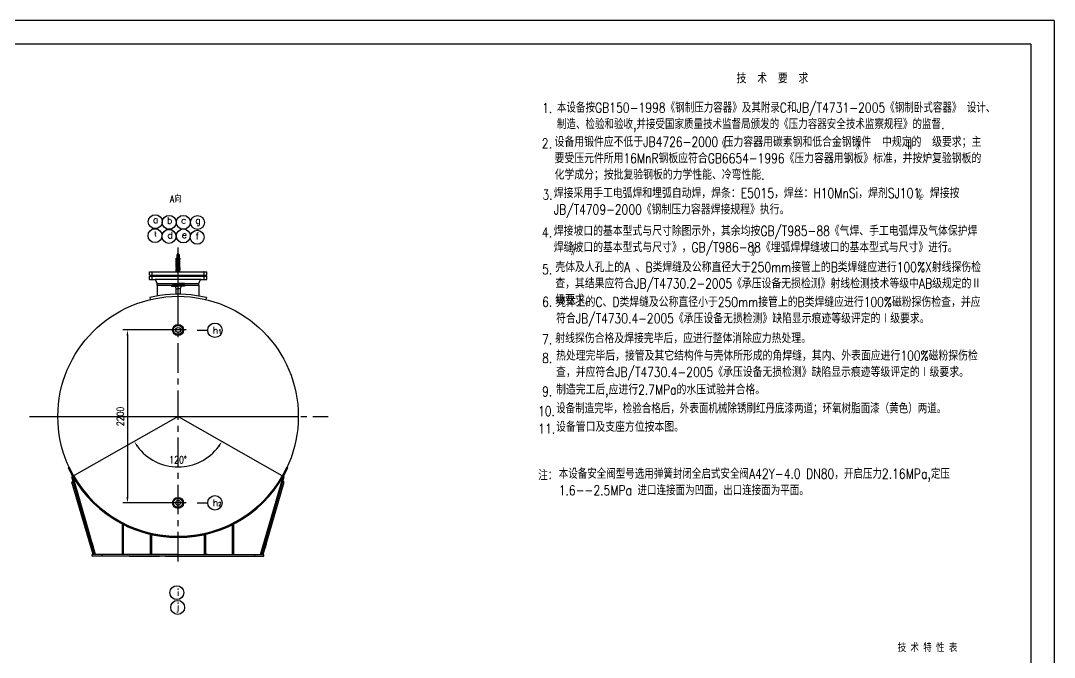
# Model space of a CAD drawing. Header units: millimetres. Extents: x 45700 to 70930, y -32425 to -14605.
# Drawn here: x 57793 to 70930, y -22702 to -14605 of the extents above; entities that cross this region are included whole.
import ezdxf

# ---------------------------------------------------------------- set-up
doc = ezdxf.new("R2010")
doc.units = ezdxf.units.MM
doc.header["$LTSCALE"] = 300
doc.linetypes.add('CENTER', pattern=[2, 1.25, -0.25, 0.25, -0.25])
for name, color, linetype in [('1轮廓实线层', 7, 'Continuous'), ('2细线层', 4, 'Continuous'), ('3中心线层', 1, 'CENTER'), ('6文字层', 3, 'Continuous'), ('CEN', 1, 'CENTER'), ('THK', 7, 'Continuous'), ('THN', 2, 'Continuous')]:
    doc.layers.add(name, color=color, linetype=linetype)
doc.styles.add('PC_TEXTSTYLE', font='romans.shx', dxfattribs={"width": 0.8, "bigfont": 'hzfs.shx'})
doc.styles.add('PC_TEXTSTYLE1', font='romans.shx', dxfattribs={"bigfont": 'hzfs.shx'})
doc.styles.add('TH_GBDIM', font='romans.shx', dxfattribs={"width": 0.8, "bigfont": 'gbcbig.shx'})
doc.dimstyles.new('TH_GBDIM', dxfattribs={"dimscale": 30, "dimtxt": 3, "dimasz": 2.5, "dimexe": 2, "dimexo": 0, "dimgap": 1.5, "dimtad": 1, "dimdec": 0, "dimzin": 0, "dimdsep": 46, "dimtxsty": 'TH_GBDIM', "dimcen": 2.5, "dimclrd": 130, "dimclre": 130, "dimclrt": 3, "dimadec": 0, "dimazin": 0, "dimtfac": 0.714286, "dimtdec": 0, "dimtmove": 0, "dimatfit": 3, "dimfxl": 0, "dimtolj": 1, "dimtzin": 0, "dimlwd": -1, "dimlwe": -1, "dimarcsym": 0})

# ---------------------------------------------------------------- blocks, each defined once
blk = doc.blocks.new('*D50')
at = {"layer": 'Defpoints', "color": 0}
for p in [(59793, -19638), (59793, -19638), (59573, -20241), (58443, -20408), (61143, -20408)]:
    blk.add_point(p, dxfattribs=at)
at = {"layer": 'THK', "color": 130}
blk.add_arc((59793, -19638), 642, 216.4038, 323.5962, dxfattribs=at)
for points in [[(59266, -20026), (59287, -20012), (59236, -19956)], [(60299, -20012), (60320, -20026), (60351, -19956)]]:
    blk.add_solid(points, dxfattribs=at)
at = {"layer": 'THK', "color": 3, "insert": (59793, -20190), "char_height": 90, "attachment_point": 5, "style": 'TH_GBDIM'}
blk.add_mtext('\\A1;120°', dxfattribs=at)
blk = doc.blocks.new('*D182')
at = {"layer": 'Defpoints', "color": 0}
for p in [(59690, -18538), (59150, -20738), (59689, -20738)]:
    blk.add_point(p, dxfattribs=at)
at = {"layer": 'THK', "color": 130}
for p, q in [((59690, -18538), (59090, -18538)), ((59150, -18613), (59150, -20663)), ((59689, -20738), (59090, -20738))]:
    blk.add_line(p, q, dxfattribs=at)
for points in [[(59137, -18613), (59162, -18613), (59150, -18538)], [(59137, -20663), (59162, -20663), (59150, -20738)]]:
    blk.add_solid(points, dxfattribs=at)
at = {"layer": 'THK', "color": 3, "insert": (59060, -19638), "char_height": 90, "attachment_point": 5, "rotation": 90, "style": 'TH_GBDIM'}
blk.add_mtext('\\A1;2200', dxfattribs=at)

msp = doc.modelspace()

# ---------------------------------------------------------------- linework, layer by layer
at = {"layer": '1轮廓实线层'}
for q in [(46450.4, -14904.7), (70630.4, -32124.7)]:
    msp.add_line((70630.4, -14904.7), q, dxfattribs=at)
at = {"layer": '2细线层'}
for p, q in [((70930.4, -14604.7), (45700.4, -14604.7)), ((70930.4, -14604.7), (70930.4, -32424.7)), ((60036.2, -18542.5), (60170.4, -18542.5)), ((60036.2, -20736.7), (60170.4, -20736.7))]:
    msp.add_line(p, q, dxfattribs=at)
at = {"layer": '3中心线层'}
for p, q in [((59793.1, -18167.7), (59793.1, -17907.7)), ((59894.4, -18538.3), (59689.6, -18538.3)), ((57904, -19638), (61702.6, -19638)), ((59894, -20737.7), (59689.2, -20737.7))]:
    msp.add_line(p, q, dxfattribs=at)
for centre in [(59791.5, -18538.3), (59791.1, -20737.7)]:
    msp.add_circle(centre, 57.1, dxfattribs=at)
at = {"layer": 'CEN'}
for p, q in [((59793.1, -21482), (59793.8, -17459.7)), ((59793.1, -18113.3), (59793.1, -17491.3)), ((59793.1, -18192.3), (59793.1, -17570.3)), ((59760.1, -17628.3), (59826.1, -17628.3)), ((59463.1, -17900.3), (59463.1, -17795.3)), ((60123.1, -17900.3), (60123.1, -17795.3)), ((59730.6, -17966.3), (59730.6, -17944.3)), ((59730.6, -17964.3), (59730.6, -17986.3)), ((59855.6, -17966.3), (59855.6, -17944.3)), ((59855.6, -17964.3), (59855.6, -17986.3)), ((58262.1, -19638.3), (61324.1, -19638.3)), ((58709.6, -21259.4), (58670.4, -21271.4)), ((60876.6, -21259.4), (60915.8, -21271.4)), ((58718.4, -21288.1), (58679.2, -21300.1)), ((58823.1, -21389.3), (58823.1, -21419.3)), ((60763.1, -21389.3), (60763.1, -21419.3)), ((60763.1, -21389.3), (60763.1, -21419.3)), ((60867.9, -21288.1), (60907.1, -21300.1))]:
    msp.add_line(p, q, dxfattribs=at)
for points in [[(59085.1, -21394.3), (59085.1, -21388.3), (59079.1, -21394.3)], [(59101.1, -21394.3), (59107.1, -21394.3), (59101.1, -21388.3)], [(59442.1, -21394.3), (59442.1, -21388.3), (59436.1, -21394.3)], [(59458.1, -21394.3), (59464.1, -21394.3), (59458.1, -21388.3)], [(60128.1, -21394.3), (60122.1, -21394.3), (60128.1, -21388.3)], [(60144.1, -21394.3), (60144.1, -21388.3), (60150.1, -21394.3)], [(60485.1, -21394.3), (60479.1, -21394.3), (60485.1, -21388.3)], [(60485.1, -21394.3), (60479.1, -21394.3), (60485.1, -21388.3)], [(60501.1, -21394.3), (60501.1, -21388.3), (60507.1, -21394.3)], [(60501.1, -21394.3), (60501.1, -21388.3), (60507.1, -21394.3)]]:
    msp.add_solid(points, dxfattribs=at)
at = {"layer": 'THK'}
for p, q in [((59769.1, -17623.3), (59817.1, -17623.3)), ((59769.1, -17745.9), (59769.1, -17623.3)), ((59769.1, -17633.3), (59817.1, -17633.3)), ((59783.6, -17633.3), (59783.6, -17727.7)), ((59802.6, -17633.3), (59802.6, -17727.7)), ((59817.1, -17745.9), (59817.1, -17623.3)), ((59428.1, -17798.3), (60158.1, -17798.3)), ((59428.1, -17842.3), (59428.1, -17798.3)), ((59428.1, -17842.3), (60028.1, -17842.3)), ((59428.1, -17853.3), (60028.1, -17853.3)), ((59428.1, -17897.3), (59428.1, -17853.3)), ((59462.1, -17795.7), (59464.2, -17797.8)), ((59464.2, -17795.7), (59462.1, -17797.8)), ((59485.6, -17853.3), (59485.6, -17842.3)), ((59485.6, -17846.3), (60028.1, -17846.3)), ((59485.6, -17849.3), (60028.1, -17849.3)), ((59769.1, -17798.3), (59769.1, -17774.7)), ((59786.1, -17791.3), (59786.1, -17761.3)), ((59800.1, -17791.3), (59800.1, -17761.3)), ((59817.1, -17798.3), (59817.1, -17774.7)), ((60028.1, -17842.3), (60158.1, -17842.3)), ((60028.1, -17846.3), (60100.6, -17846.3)), ((60028.1, -17849.3), (60100.6, -17849.3)), ((60028.1, -17853.3), (60158.1, -17853.3)), ((60100.6, -17853.3), (60100.6, -17842.3)), ((60122.1, -17795.7), (60124.2, -17797.8)), ((60124.2, -17795.7), (60122.1, -17797.8)), ((60158.1, -17842.3), (60158.1, -17798.3)), ((60158.1, -17897.3), (60158.1, -17853.3)), ((59428.1, -17897.3), (59500, -17897.3)), ((59462.1, -17897.7), (59464.2, -17899.8)), ((59464.2, -17897.7), (59462.1, -17899.8)), ((59958.1, -17897.3), (59500, -17897.3)), ((59528.1, -17947.3), (59511.1, -17904.8)), ((59528.1, -17947.3), (60028.1, -17947.3)), ((59528.1, -17967.3), (59528.1, -17947.3)), ((59528.1, -17967.3), (59958.1, -17967.3)), ((59528.1, -17967.3), (59528.1, -18107)), ((59710.6, -17967.3), (59710.6, -17983.3)), ((59710.6, -17967.3), (59793.1, -17967.3)), ((59710.6, -17983.3), (59793.1, -17983.3)), ((59743.6, -17963.3), (59842.6, -17963.3)), ((59743.6, -17963.3), (59743.6, -17967.3)), ((59836.6, -17967.3), (59749.6, -17967.3)), ((59757.4, -17986.3), (59764.2, -18006.3)), ((59875.6, -17947.3), (59793.1, -17947.3)), ((59842.6, -17963.3), (59842.6, -17967.3)), ((60086.3, -17897.3), (59958.1, -17897.3)), ((59958.1, -17967.3), (60058.1, -17967.3)), ((60028.1, -17947.3), (60058.1, -17947.3)), ((60058.1, -17947.3), (60075.1, -17904.8)), ((60058.1, -17967.3), (60058.1, -17947.3)), ((60058.1, -17967.3), (60058.1, -18107)), ((60086.3, -17897.3), (60158.1, -17897.3)), ((60122.1, -17897.7), (60124.2, -17899.8)), ((60124.2, -17897.7), (60122.1, -17899.8)), ((59433.2, -18126.5), (59439.2, -18151.8)), ((59764.6, -18008.3), (59764.6, -18015.3)), ((59764.6, -18015.3), (59764.6, -18084.5)), ((59764.6, -18015.3), (59793.1, -18015.3)), ((59821.6, -18015.3), (59821.6, -18084.5)), ((60153.1, -18126.5), (60147.1, -18151.8)), ((59793.1, -19638.3), (58443.5, -20408.3)), ((59793.1, -19638.3), (61142.8, -20408.3)), ((58411, -20285.1), (58398.3, -20291)), ((61175.3, -20285.1), (61188, -20291)), ((58728.1, -21394.3), (58443.5, -20408.3)), ((58459.5, -20408.3), (58443.5, -20408.3)), ((58443.7, -20473.3), (58458.7, -20458.3)), ((58713.1, -21394.3), (58443.7, -20473.3)), ((58744.1, -21394.3), (58459.5, -20408.3)), ((58474.7, -20458.3), (58489.6, -20458.3)), ((60842.1, -21394.3), (61126.8, -20408.3)), ((60858.1, -21394.3), (61142.8, -20408.3)), ((60873.1, -21394.3), (61142.6, -20473.3)), ((61111.6, -20458.3), (61096.7, -20458.3)), ((61126.8, -20408.3), (61142.8, -20408.3)), ((61142.6, -20473.3), (61127.6, -20458.3)), ((59085.1, -21394.3), (59085.1, -21005.9)), ((59101.1, -21394.3), (59101.1, -21014)), ((60485.1, -21394.3), (60485.1, -21014)), ((60501.1, -21394.3), (60501.1, -21005.9)), ((59442.1, -21394.3), (59442.1, -21137.7)), ((59458.1, -21394.3), (59458.1, -21141.4)), ((60128.1, -21394.3), (60128.1, -21141.4)), ((60144.1, -21394.3), (60144.1, -21137.7)), ((59558.1, -21394.3), (58703.1, -21394.3)), ((58703.1, -21414.3), (58703.1, -21394.3)), ((59558.1, -21414.3), (58703.1, -21414.3)), ((59173.1, -21414.3), (59558.1, -21414.3)), ((59793.1, -21394.3), (59558.1, -21394.3)), ((59793.1, -21414.3), (59558.1, -21414.3)), ((59628.1, -21414.3), (60645.3, -21414.3)), ((59793.1, -21394.3), (60883.1, -21394.3)), ((59793.1, -21414.3), (60883.1, -21414.3)), ((60151.1, -21394.3), (60135.1, -21394.3)), ((60169.1, -21394.3), (60153.1, -21394.3)), ((60883.1, -21414.3), (60883.1, -21394.3))]:
    msp.add_line(p, q, dxfattribs=at)
at = {"layer": 'THK', "extrusion": (1.22461e-16, -2.24949e-32, -1)}
msp.add_line((59710.6, -17947.3), (59793.1, -17947.3), dxfattribs=at)
at = {"layer": 'THK', "extrusion": (-1.22461e-16, 7.4983e-33, -1)}
for p, q in [((59875.6, -17967.3), (59793.1, -17967.3)), ((59875.6, -17983.3), (59793.1, -17983.3)), ((59828.8, -17986.3), (59822, -18006.3)), ((59875.6, -17967.3), (59875.6, -17983.3)), ((59821.6, -18015.3), (59793.1, -18015.3)), ((59821.6, -18008.3), (59821.6, -18015.3))]:
    msp.add_line(p, q, dxfattribs=at)
at = {"layer": 'THK'}
for points in [[(59793.1, -17601.6), (59807, -17601.6), (59809.6, -17600.5), (59809.6, -17583.9), (59807, -17582.9), (59779.3, -17582.9), (59776.7, -17583.9), (59776.7, -17600.5), (59779.3, -17601.6), (59793.1, -17601.6)], [(59793.1, -17620.3), (59807, -17620.3), (59809.6, -17619.2), (59809.6, -17602.6), (59807, -17601.6), (59779.3, -17601.6), (59776.7, -17602.6), (59776.7, -17619.2), (59779.3, -17620.3), (59793.1, -17620.3)], [(59803.1, -17582.9), (59803.1, -17574.3), (59802.1, -17573.3), (59784.1, -17573.3), (59783.1, -17574.3), (59783.1, -17582.9)], [(59803.1, -17574.3), (59783.1, -17574.3)], [(59793.1, -17623.3), (59811.6, -17623.3), (59811.6, -17620.3), (59774.6, -17620.3), (59774.6, -17623.3), (59793.1, -17623.3)]]:
    msp.add_lwpolyline(points, dxfattribs=at)
for points in [[(59784.9, -17592.2), (59784.9, -17583.9, 0.2549317), (59776.7, -17583.9, 0.2549317)], [(59784.9, -17592.2), (59784.9, -17600.5, -0.2549317), (59776.7, -17600.5, -0.2549317)], [(59784.9, -17610.9), (59784.9, -17602.6, 0.2549317), (59776.7, -17602.6, 0.2549317)], [(59784.9, -17583.9, -0.1274659), (59801.4, -17583.9, -0.1274659)], [(59784.9, -17600.5, 0.1274659), (59801.4, -17600.5, 0.1274659)], [(59784.9, -17602.6, -0.1274659), (59801.4, -17602.6, -0.1274659)], [(59801.4, -17592.2), (59801.4, -17583.9, -0.2549317), (59809.6, -17583.9, -0.2549317)], [(59801.4, -17592.2), (59801.4, -17600.5, 0.2549317), (59809.6, -17600.5, 0.2549317)], [(59801.4, -17610.9), (59801.4, -17602.6, -0.2549317), (59809.6, -17602.6, -0.2549317)], [(59784.9, -17610.9), (59784.9, -17619.2, -0.2549317), (59776.7, -17619.2, -0.2549317)], [(59784.9, -17619.2, 0.1274659), (59801.4, -17619.2, 0.1274659)], [(59801.4, -17610.9), (59801.4, -17619.2, 0.2549317), (59809.6, -17619.2, 0.2549317)]]:
    msp.add_lwpolyline(points, format="xyb", dxfattribs=at)
for centre, radius in [((59503.3, -17161.3), 88.5), ((59680.6, -17170.1), 88.5), ((59859.6, -17169.4), 88.5), ((60040.7, -17170.8), 88.5), ((59500.1, -17339.1), 88.5), ((59677.4, -17348.2), 88.5), ((59860.1, -17342.4), 88.5), ((60036, -17359.4), 88.5), ((59793.1, -17791.3), 7), ((59793.4, -19638.4), 1528), ((59793.6, -18538.3), 70), ((59793.6, -18538.3), 30.9), ((60262.1, -18542.5), 91.7), ((59793.2, -20737.7), 70), ((59793.2, -20737.7), 30.9), ((60262.1, -20736.7), 91.7), ((59778, -21879.3), 88.5), ((59788.3, -22066.8), 88.5)]:
    msp.add_circle(centre, radius, dxfattribs=at)
for centre, radius, start, end in [((59773.6, -17727.7), 10, 300.87441, 0), ((59812.6, -17727.7), 10, 180, 239.12559), ((59793.1, -17760.3), 28, 120.87441, 255.52249), ((59793.1, -17760.3), 18, 292.88538, 247.11462), ((59793.1, -17760.3), 8, 331.04498, 208.95502), ((59793.1, -17761.3), 7, 0, 180), ((59793.1, -17760.3), 28, 284.47751, 59.12559), ((59500, -17909.3), 12, 21.80141, 90), ((59752.8, -17988.3), 5, 23.02549, 90), ((60086.3, -17909.3), 12, 90, 158.19859), ((59793.1, -19638.3), 1554, 83.90498, 103.39386), ((59759.6, -18008.3), 5, 360, 23.02549), ((59793.1, -19638.3), 1554, 76.60614, 83.90498), ((59793.1, -19638.3), 1540, 205.07718, 270), ((59793.1, -19638.3), 1526, 205.07718, 270), ((59793.1, -19638.3), 1526, 270, 334.92282), ((59793.1, -19638.3), 1540, 270, 334.92282)]:
    msp.add_arc(centre, radius, start, end, dxfattribs=at)
at = {"layer": 'THK', "extrusion": (-1.22461e-16, 7.4983e-33, -1)}
for centre, start, end in [((-59833.4, -17988.3), 23.02549, 90), ((-59826.6, -18008.3), 360, 23.02549)]:
    msp.add_arc(centre, 5, start, end, dxfattribs=at)
at = {"layer": 'THK'}
for points in [[(59793.1, -17798.3), (59786.2, -17792.4), (59781.2, -17798.3)], [(59793.1, -17798.3), (59800, -17792.4), (59805.1, -17798.3)]]:
    msp.add_solid(points, dxfattribs=at)
at = {"layer": 'THN'}
for points in [[(59784.1, -17582.9), (59784.1, -17573.3)], [(59802.1, -17582.9), (59802.1, -17573.3)]]:
    msp.add_lwpolyline(points, dxfattribs=at)

# ---------------------------------------------------------------- texts
at = {"layer": '1轮廓实线层', "char_height": 85, "attachment_point": 1, "style": 'PC_TEXTSTYLE1'}
for s, insert, width in [('{\\C3;a}', (59474.5, -17093.2), 399.569), ('{\\C3;b}', (59651.9, -17102), 399.569), ('{\\C3;c}', (59830.9, -17101.3), 399.569), ('{\\C3;g}', (60012, -17102.7), 399.569), ('{\\H0.7059x;\\C3;t}', (59490.9, -17285.7), 399.569), ('{\\C3;d}', (59657.1, -17289.9), 55.45), ('{\\C3;e}', (59839.7, -17284.2), 55.45), ('{\\C3;f}', (60015.6, -17301.1), 55.45), ('{\\C3;h\\H0.5882x;1}', (60234.1, -18499.3), 139.798), ('{\\C3;h\\H0.5882x;2}', (60234.1, -20693.5), 139.798), ('{\\C3;i}', (59779.6, -21835.2), 55.45), ('{\\C3;j}', (59773.7, -22013.8), 400.135)]:
    msp.add_mtext(s, dxfattribs=dict(at, insert=insert, width=width))
at = {"layer": '6文字层', "char_height": 125, "attachment_point": 1, "style": 'PC_TEXTSTYLE'}
for s, insert in [('技  术  要  求', (66891.5, -15276.1)), ('1.', (64421, -15653.4)), ('2.', (64417.7, -16103.3)), ('《', (66640.9, -16104.7)), ('》', (68406.7, -16115.2)), ('I', (69060.4, -16115.8)), ('I', (69089.1, -16115.8)), ('3.', (64424.4, -16754.7)), ('《', (69122.5, -16760.3)), ('4.', (64417.8, -17235.2)), ('》', (64783.9, -17461.5)), ('》', (67075.6, -17473.9)), ('5.', (64421, -17705.5)), ('6.', (64421, -18118.5)), ('7.', (64418.4, -18595.1)), ('8.', (64418.9, -18833.2)), ('9.', (64420.8, -19258.1)), ('10.', (64369.6, -19508.6)), ('11.', (64370.9, -19732.1))]:
    msp.add_mtext(s, dxfattribs=dict(at, insert=insert))
at = {"layer": '6文字层', "attachment_point": 1, "style": 'PC_TEXTSTYLE'}
for s, insert, char_height, width in [('本设备按GB150-1998《钢制压力容器》及其附录C和JB/T4731-2005《钢制卧式容器》 设计、制造、检验和验收,并接受国家质量技术监督局颁发的《压力容器安全技术监察规程》的监督.', (64608.2, -15647.8), 126, 5636.391), ('设备用锻件应不低于JB4726-2000 压力容器用碳素钢和低合金钢锻件  中规定的  级要求；主要受压元件所用16MnR钢板应符合GB6654-1996《压力容器用钢板》标准，并按炉复验钢板的化学成分；按批复验钢板的力学性能、冷弯性能.', (64579.2, -16084.2), 125, 5490.595), ('焊接采用手工电弧焊和埋弧自动焊，焊条：E5015，焊丝：H10MnSi，焊剂SJ101。焊接按JB/T4709-2000《钢制压力容器焊接规程》执行。', (64568.9, -16735.6), 125, 5468.532), ('焊接坡口的基本型式与尺寸除图示外，其余均按GB/T985-88《气焊、手工电弧焊及气体保护焊焊缝坡口的基本型式与尺寸》，GB/T986-88《埋弧焊焊缝坡口的基本型式与尺寸》进行。', (64568.9, -17216.1), 125, 5490.692), ('壳体及人孔上的A 、B类焊缝及公称直径大于250mm接管上的B类焊缝应进行100%X射线探伤检查，其结果应符合JB/T4730.2-2005《承压设备无损检测》射线检测技术等级中AB级规定的Ⅱ级要求。', (64587.7, -17676.9), 125, 5464.893), ('壳体上的C、D类焊缝及公称直径小于250mm接管上的B类焊缝应进行100%磁粉探伤检查，并应符合JB/T4730.4-2005《承压设备无损检测》缺陷显示痕迹等级评定的Ⅰ级要求。', (64597.9, -18120.5), 125, 5405.359), ('射线探伤合格及焊接完毕后，应进行整体消除应力热处理。', (64587.7, -18581), 125, 5222.012), ('热处理完毕后，接管及其它结构件与壳体所形成的角焊缝，其内、外表面应进行100%磁粉探伤检查，并应符合JB/T4730.4-2005《承压设备无损检测》缺陷显示痕迹等级评定的Ⅰ级要求。', (64597.9, -18803), 125, 5395.415), ('制造完工后,应进行2.7MPa的水压试验并合格。', (64597.9, -19234.5), 125, 5425.08), ('设备制造完毕，检验合格后，外表面机械除锈刷红丹底漆两道；环氧树脂面漆（黄色）两道。', (64597.9, -19472.9), 126, 5222.503), ('设备管口及支座方位按本图。', (64597.9, -19708.5), 125, 3010.336), ('本设备安全阀型号选用弹簧封闭全启式安全阀A42Y-4.0 DN80，开启压力2.16MPa,定压1.6--2.5MPa 进口连接面为凹面，出口连接面为平面。', (64630.5, -20304.4), 126, 5585.707), ('技 术 特 性 表', (68938.8, -22533), 100, 4136.652)]:
    msp.add_mtext(s, dxfattribs=dict(at, insert=insert, char_height=char_height, width=width))
at = {"layer": 'THK', "attachment_point": 1, "style": 'PC_TEXTSTYLE'}
for s, insert, char_height, width in [('{\\C3;A向}', (59690.6, -16828.8), 87, 953.836), ('{\\C3;注：}', (64371.1, -20323.8), 126, 225.626)]:
    msp.add_mtext(s, dxfattribs=dict(at, insert=insert, char_height=char_height, width=width))

# ---------------------------------------------------------------- dimensions: what is measured, and where the dimension line sits
at = {"layer": 'THK'}
dim = msp.add_linear_dim(base=(59149.6, -20737.7), p1=(59689.6, -18538.3), p2=(59689.2, -20737.7), angle=90, text='2200', dimstyle='TH_GBDIM', dxfattribs=at)
dim.commit()
dim.dimension.update_dxf_attribs({"geometry": '*D182', "text_midpoint": (59059.6, -19638)})
dim = msp.add_angular_dim_2l(base=(59572.6, -20241), line1=((59793.1, -19638.3), (61142.8, -20408.3)), line2=((59793.1, -19638.3), (58443.5, -20408.3)), text='120%%D', dimstyle='TH_GBDIM', dxfattribs=at)
dim.commit()
dim.dimension.update_dxf_attribs({"geometry": '*D50', "text_midpoint": (59793.1, -20190.1)})

doc.saveas('drawing.dxf')
